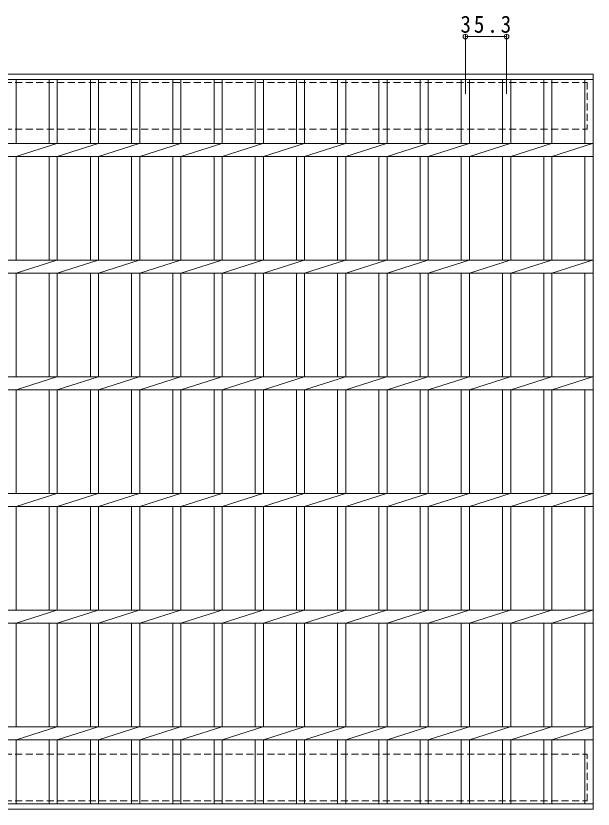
# Model space of a CAD drawing. Units: millimetres, scale not verified. Extents: x -782 to 851, y -688 to 674.
# Drawn here: x -279 to 215, y -107 to 573 of the extents above; entities that cross this region are included whole.
import ezdxf

# ---------------------------------------------------------------- set-up
doc = ezdxf.new("R2010")
doc.units = ezdxf.units.MM
doc.header["$LTSCALE"] = 5
doc.header["$PDMODE"] = 32
doc.header["$PDSIZE"] = 4
doc.linetypes.add('DASHED1', pattern=[1.8, 1.2, -0.6])
for name, color, linetype, lineweight in [('B-1', 2, 'Continuous', 9), ('B-2', 3, 'Continuous', 9), ('B-4', 7, 'Continuous', 9)]:
    doc.layers.add(name, color=color, linetype=linetype, lineweight=lineweight)
doc.styles.add('ＭＳ ゴシック', font='')
doc.styles.get('ＭＳ ゴシック').set_extended_font_data('MS Gothic')

msp = doc.modelspace()

# ---------------------------------------------------------------- linework, layer by layer
at = {"layer": 'B-1', "linetype": 'DASHED1'}
for p, q in [((-774.957, 476.419), (210.043, 476.419)), ((-774.957, -59.581), (210.043, -59.581))]:
    msp.add_line(p, q, dxfattribs=at)
for points in [[(-774.957, 516.419), (210.043, 516.419), (210.043, 476.419)], [(-774.957, -99.581), (210.043, -99.581), (210.043, -59.581)]]:
    msp.add_lwpolyline(points, dxfattribs=at)
at = {"layer": 'B-2'}
for p, q in [((-779.957, 523.419), (215.043, 523.419)), ((-779.957, 518.919), (215.043, 518.919)), ((-279.157, 518.919), (-279.157, 463.92)), ((-250.856, 518.919), (-250.856, 463.92)), ((-243.856, 518.919), (-243.856, 463.92)), ((-215.556, 518.919), (-215.556, 463.92)), ((-208.556, 518.919), (-208.556, 463.92)), ((-180.256, 518.919), (-180.256, 463.92)), ((-173.256, 518.919), (-173.256, 463.92)), ((-144.956, 518.919), (-144.956, 463.92)), ((-137.956, 518.919), (-137.956, 463.92)), ((-109.656, 518.919), (-109.656, 463.92)), ((-102.656, 518.919), (-102.656, 463.92)), ((-74.356, 518.919), (-74.356, 463.92)), ((-67.356, 518.919), (-67.356, 463.92)), ((-39.056, 518.919), (-39.056, 463.92)), ((-32.056, 518.919), (-32.056, 463.92)), ((-3.755, 518.919), (-3.755, 463.92)), ((3.245, 518.919), (3.245, 463.92)), ((31.545, 518.919), (31.545, 463.92)), ((38.545, 518.919), (38.545, 463.92)), ((66.845, 518.919), (66.845, 463.92)), ((73.845, 518.919), (73.845, 463.92)), ((102.145, 518.919), (102.145, 463.92)), ((109.145, 518.919), (109.145, 463.92)), ((137.445, 518.919), (137.445, 463.92)), ((144.445, 518.919), (144.445, 463.92)), ((172.745, 518.919), (172.745, 463.92)), ((179.745, 518.919), (179.745, 463.92)), ((208.042, 518.919), (208.042, 463.92)), ((215.043, 523.419), (215.043, -106.581)), ((-779.957, 463.92), (215.043, 463.92)), ((-279.157, 452.92), (-244.257, 463.92)), ((-243.856, 452.92), (-208.957, 463.92)), ((-208.556, 452.92), (-173.656, 463.92)), ((-173.256, 452.92), (-138.356, 463.92)), ((-137.956, 452.92), (-103.056, 463.92)), ((-102.656, 452.92), (-67.756, 463.92)), ((-67.356, 452.92), (-32.456, 463.92)), ((-32.056, 452.92), (2.844, 463.92)), ((3.245, 452.92), (38.144, 463.92)), ((38.545, 452.92), (73.444, 463.92)), ((73.845, 452.92), (108.745, 463.92)), ((109.145, 452.92), (144.045, 463.92)), ((144.445, 452.92), (179.345, 463.92)), ((179.745, 452.92), (214.645, 463.92)), ((-779.957, 452.92), (215.043, 452.92)), ((-279.157, 452.92), (-279.157, 363.919)), ((-250.856, 452.92), (-250.856, 363.919)), ((-243.856, 452.92), (-243.856, 363.919)), ((-215.556, 452.92), (-215.556, 363.919)), ((-208.556, 452.92), (-208.556, 363.919)), ((-180.256, 452.92), (-180.256, 363.919)), ((-173.256, 452.92), (-173.256, 363.919)), ((-144.956, 452.92), (-144.956, 363.919)), ((-137.956, 452.92), (-137.956, 363.919)), ((-109.656, 452.92), (-109.656, 363.919)), ((-102.656, 452.92), (-102.656, 363.919)), ((-74.356, 452.92), (-74.356, 363.919)), ((-67.356, 452.92), (-67.356, 363.919)), ((-39.056, 452.92), (-39.056, 363.919)), ((-32.056, 452.92), (-32.056, 363.919)), ((-3.755, 452.92), (-3.755, 363.919)), ((3.245, 452.92), (3.245, 363.919)), ((31.545, 452.92), (31.545, 363.919)), ((38.545, 452.92), (38.545, 363.919)), ((66.845, 452.92), (66.845, 363.919)), ((73.845, 452.92), (73.845, 363.919)), ((102.145, 452.92), (102.145, 363.919)), ((109.145, 452.92), (109.145, 363.919)), ((137.445, 452.92), (137.445, 363.919)), ((144.445, 452.92), (144.445, 363.919)), ((172.745, 452.92), (172.745, 363.919)), ((179.745, 452.92), (179.745, 363.919)), ((208.042, 452.92), (208.042, 363.919)), ((-779.957, 363.919), (215.043, 363.919)), ((-279.157, 352.92), (-244.257, 363.92)), ((-243.856, 352.92), (-208.957, 363.92)), ((-208.556, 352.92), (-173.656, 363.92)), ((-173.256, 352.92), (-138.356, 363.92)), ((-137.956, 352.92), (-103.056, 363.92)), ((-102.656, 352.92), (-67.756, 363.92)), ((-67.356, 352.92), (-32.456, 363.92)), ((-32.056, 352.92), (2.844, 363.92)), ((3.245, 352.92), (38.144, 363.92)), ((38.545, 352.92), (73.444, 363.92)), ((73.845, 352.92), (108.745, 363.92)), ((109.145, 352.92), (144.045, 363.92)), ((144.445, 352.92), (179.345, 363.92)), ((179.745, 352.92), (214.645, 363.92)), ((-779.957, 352.919), (215.043, 352.919)), ((-279.157, 352.919), (-279.157, 263.919)), ((-250.856, 352.919), (-250.856, 263.919)), ((-243.856, 352.919), (-243.856, 263.919)), ((-215.556, 352.919), (-215.556, 263.919)), ((-208.556, 352.919), (-208.556, 263.919)), ((-180.256, 352.919), (-180.256, 263.919)), ((-173.256, 352.919), (-173.256, 263.919)), ((-144.956, 352.919), (-144.956, 263.919)), ((-137.956, 352.919), (-137.956, 263.919)), ((-109.656, 352.919), (-109.656, 263.919)), ((-102.656, 352.919), (-102.656, 263.919)), ((-74.356, 352.919), (-74.356, 263.919)), ((-67.356, 352.919), (-67.356, 263.919)), ((-39.056, 352.919), (-39.056, 263.919)), ((-32.056, 352.919), (-32.056, 263.919)), ((-3.755, 352.919), (-3.755, 263.919)), ((3.245, 352.919), (3.245, 263.919)), ((31.545, 352.919), (31.545, 263.919)), ((38.545, 352.919), (38.545, 263.919)), ((66.845, 352.919), (66.845, 263.919)), ((73.845, 352.919), (73.845, 263.919)), ((102.145, 352.919), (102.145, 263.919)), ((109.145, 352.919), (109.145, 263.919)), ((137.445, 352.919), (137.445, 263.919)), ((144.445, 352.919), (144.445, 263.919)), ((172.745, 352.919), (172.745, 263.919)), ((179.745, 352.919), (179.745, 263.919)), ((208.042, 352.919), (208.042, 263.919)), ((-779.957, 263.919), (215.043, 263.919)), ((-279.157, 252.92), (-244.257, 263.92)), ((-243.856, 252.92), (-208.957, 263.92)), ((-208.556, 252.92), (-173.656, 263.92)), ((-173.256, 252.92), (-138.356, 263.92)), ((-137.956, 252.92), (-103.056, 263.92)), ((-102.656, 252.92), (-67.756, 263.92)), ((-67.356, 252.92), (-32.456, 263.92)), ((-32.056, 252.92), (2.844, 263.92)), ((3.245, 252.92), (38.144, 263.92)), ((38.545, 252.92), (73.444, 263.92)), ((73.845, 252.92), (108.745, 263.92)), ((109.145, 252.92), (144.045, 263.92)), ((144.445, 252.92), (179.345, 263.92)), ((179.745, 252.92), (214.645, 263.92)), ((-779.957, 252.919), (215.043, 252.919)), ((-279.157, 252.919), (-279.157, 163.919)), ((-250.856, 252.919), (-250.856, 163.919)), ((-243.856, 252.919), (-243.856, 163.919)), ((-215.556, 252.919), (-215.556, 163.919)), ((-208.556, 252.919), (-208.556, 163.919)), ((-180.256, 252.919), (-180.256, 163.919)), ((-173.256, 252.919), (-173.256, 163.919)), ((-144.956, 252.919), (-144.956, 163.919)), ((-137.956, 252.919), (-137.956, 163.919)), ((-109.656, 252.919), (-109.656, 163.919)), ((-102.656, 252.919), (-102.656, 163.919)), ((-74.356, 252.919), (-74.356, 163.919)), ((-67.356, 252.919), (-67.356, 163.919)), ((-39.056, 252.919), (-39.056, 163.919)), ((-32.056, 252.919), (-32.056, 163.919)), ((-3.755, 252.919), (-3.755, 163.919)), ((3.245, 252.919), (3.245, 163.919)), ((31.545, 252.919), (31.545, 163.919)), ((38.545, 252.919), (38.545, 163.919)), ((66.845, 252.919), (66.845, 163.919)), ((73.845, 252.919), (73.845, 163.919)), ((102.145, 252.919), (102.145, 163.919)), ((109.145, 252.919), (109.145, 163.919)), ((137.445, 252.919), (137.445, 163.919)), ((144.445, 252.919), (144.445, 163.919)), ((172.745, 252.919), (172.745, 163.919)), ((179.745, 252.919), (179.745, 163.919)), ((208.042, 252.919), (208.042, 163.919)), ((-779.957, 163.919), (215.043, 163.919)), ((-279.157, 152.92), (-244.257, 163.92)), ((-243.856, 152.92), (-208.957, 163.92)), ((-208.556, 152.92), (-173.656, 163.92)), ((-173.256, 152.92), (-138.356, 163.92)), ((-137.956, 152.92), (-103.056, 163.92)), ((-102.656, 152.92), (-67.756, 163.92)), ((-67.356, 152.92), (-32.456, 163.92)), ((-32.056, 152.92), (2.844, 163.92)), ((3.245, 152.92), (38.144, 163.92)), ((38.545, 152.92), (73.444, 163.92)), ((73.845, 152.92), (108.745, 163.92)), ((109.145, 152.92), (144.045, 163.92)), ((144.445, 152.92), (179.345, 163.92)), ((179.745, 152.92), (214.645, 163.92)), ((-779.957, 152.919), (215.043, 152.919)), ((-279.157, 152.919), (-279.157, 63.919)), ((-250.856, 152.919), (-250.856, 63.919)), ((-243.856, 152.919), (-243.856, 63.919)), ((-215.556, 152.919), (-215.556, 63.919)), ((-208.556, 152.919), (-208.556, 63.919)), ((-180.256, 152.919), (-180.256, 63.919)), ((-173.256, 152.919), (-173.256, 63.919)), ((-144.956, 152.919), (-144.956, 63.919)), ((-137.956, 152.919), (-137.956, 63.919)), ((-109.656, 152.919), (-109.656, 63.919)), ((-102.656, 152.919), (-102.656, 63.919)), ((-74.356, 152.919), (-74.356, 63.919)), ((-67.356, 152.919), (-67.356, 63.919)), ((-39.056, 152.919), (-39.056, 63.919)), ((-32.056, 152.919), (-32.056, 63.919)), ((-3.755, 152.919), (-3.755, 63.919)), ((3.245, 152.919), (3.245, 63.919)), ((31.545, 152.919), (31.545, 63.919)), ((38.545, 152.919), (38.545, 63.919)), ((66.845, 152.919), (66.845, 63.919)), ((73.845, 152.919), (73.845, 63.919)), ((102.145, 152.919), (102.145, 63.919)), ((109.145, 152.919), (109.145, 63.919)), ((137.445, 152.919), (137.445, 63.919)), ((144.445, 152.919), (144.445, 63.919)), ((172.745, 152.919), (172.745, 63.919)), ((179.745, 152.919), (179.745, 63.919)), ((208.042, 152.919), (208.042, 63.919)), ((-779.957, 63.919), (215.043, 63.919)), ((-279.157, 52.92), (-244.257, 63.92)), ((-243.856, 52.92), (-208.957, 63.92)), ((-208.556, 52.92), (-173.656, 63.92)), ((-173.256, 52.92), (-138.356, 63.92)), ((-137.956, 52.92), (-103.056, 63.92)), ((-102.656, 52.92), (-67.756, 63.92)), ((-67.356, 52.92), (-32.456, 63.92)), ((-32.056, 52.92), (2.844, 63.92)), ((3.245, 52.92), (38.144, 63.92)), ((38.545, 52.92), (73.444, 63.92)), ((73.845, 52.92), (108.745, 63.92)), ((109.145, 52.92), (144.045, 63.92)), ((144.445, 52.92), (179.345, 63.92)), ((179.745, 52.92), (214.645, 63.92)), ((-779.957, 52.919), (215.043, 52.919)), ((-279.157, 52.919), (-279.157, -36.081)), ((-250.856, 52.919), (-250.856, -36.081)), ((-243.856, 52.919), (-243.856, -36.081)), ((-215.556, 52.919), (-215.556, -36.081)), ((-208.556, 52.919), (-208.556, -36.081)), ((-180.256, 52.919), (-180.256, -36.081)), ((-173.256, 52.919), (-173.256, -36.081)), ((-144.956, 52.919), (-144.956, -36.081)), ((-137.956, 52.919), (-137.956, -36.081)), ((-109.656, 52.919), (-109.656, -36.081)), ((-102.656, 52.919), (-102.656, -36.081)), ((-74.356, 52.919), (-74.356, -36.081)), ((-67.356, 52.919), (-67.356, -36.081)), ((-39.056, 52.919), (-39.056, -36.081)), ((-32.056, 52.919), (-32.056, -36.081)), ((-3.755, 52.919), (-3.755, -36.081)), ((3.245, 52.919), (3.245, -36.081)), ((31.545, 52.919), (31.545, -36.081)), ((38.545, 52.919), (38.545, -36.081)), ((66.845, 52.919), (66.845, -36.081)), ((73.845, 52.919), (73.845, -36.081)), ((102.145, 52.919), (102.145, -36.081)), ((109.145, 52.919), (109.145, -36.081)), ((137.445, 52.919), (137.445, -36.081)), ((144.445, 52.919), (144.445, -36.081)), ((172.745, 52.919), (172.745, -36.081)), ((179.745, 52.919), (179.745, -36.081)), ((208.042, 52.919), (208.042, -36.081)), ((-779.957, -36.081), (215.043, -36.081)), ((-279.157, -47.08), (-244.257, -36.08)), ((-243.856, -47.08), (-208.957, -36.08)), ((-208.556, -47.08), (-173.656, -36.08)), ((-173.256, -47.08), (-138.356, -36.08)), ((-137.956, -47.08), (-103.056, -36.08)), ((-102.656, -47.08), (-67.756, -36.08)), ((-67.356, -47.08), (-32.456, -36.08)), ((-32.056, -47.08), (2.844, -36.08)), ((3.245, -47.08), (38.144, -36.08)), ((38.545, -47.08), (73.444, -36.08)), ((73.845, -47.08), (108.745, -36.08)), ((109.145, -47.08), (144.045, -36.08)), ((144.445, -47.08), (179.345, -36.08)), ((179.745, -47.08), (214.645, -36.08)), ((-779.957, -47.081), (215.043, -47.081)), ((-279.157, -47.081), (-279.157, -102.081)), ((-250.856, -47.081), (-250.856, -102.081)), ((-243.856, -47.081), (-243.856, -102.081)), ((-215.556, -47.081), (-215.556, -102.081)), ((-208.556, -47.081), (-208.556, -102.081)), ((-180.256, -47.081), (-180.256, -102.081)), ((-173.256, -47.081), (-173.256, -102.081)), ((-144.956, -47.081), (-144.956, -102.081)), ((-137.956, -47.081), (-137.956, -102.081)), ((-109.656, -47.081), (-109.656, -102.081)), ((-102.656, -47.081), (-102.656, -102.081)), ((-74.356, -47.081), (-74.356, -102.081)), ((-67.356, -47.081), (-67.356, -102.081)), ((-39.056, -47.081), (-39.056, -102.081)), ((-32.056, -47.081), (-32.056, -102.081)), ((-3.755, -47.081), (-3.755, -102.081)), ((3.245, -47.081), (3.245, -102.081)), ((31.545, -47.081), (31.545, -102.081)), ((38.545, -47.081), (38.545, -102.081)), ((66.845, -47.081), (66.845, -102.081)), ((73.845, -47.081), (73.845, -102.081)), ((102.145, -47.081), (102.145, -102.081)), ((109.145, -47.081), (109.145, -102.081)), ((137.445, -47.081), (137.445, -102.081)), ((144.445, -47.081), (144.445, -102.081)), ((172.745, -47.081), (172.745, -102.081)), ((179.745, -47.081), (179.745, -102.081)), ((208.042, -47.081), (208.042, -102.081)), ((215.043, -102.081), (-779.957, -102.081)), ((215.043, -106.581), (-779.957, -106.581))]:
    msp.add_line(p, q, dxfattribs=at)
at = {"layer": 'B-4'}
for p, q in [((105.645, 506.524), (105.645, 557.252)), ((105.645, 555.752), (140.945, 555.752)), ((140.945, 506.524), (140.945, 557.252))]:
    msp.add_line(p, q, dxfattribs=at)
for p in [(105.645, 555.752), (140.945, 555.752)]:
    msp.add_point(p, dxfattribs=at)

# ---------------------------------------------------------------- texts
at = {"layer": 'B-4', "color": 2, "insert": (101.42, 558.752), "char_height": 14.66, "attachment_point": 7, "style": 'ＭＳ ゴシック'}
msp.add_mtext('\\T1.28;\\W0.9;35.3', dxfattribs=at)

doc.saveas('drawing.dxf')
